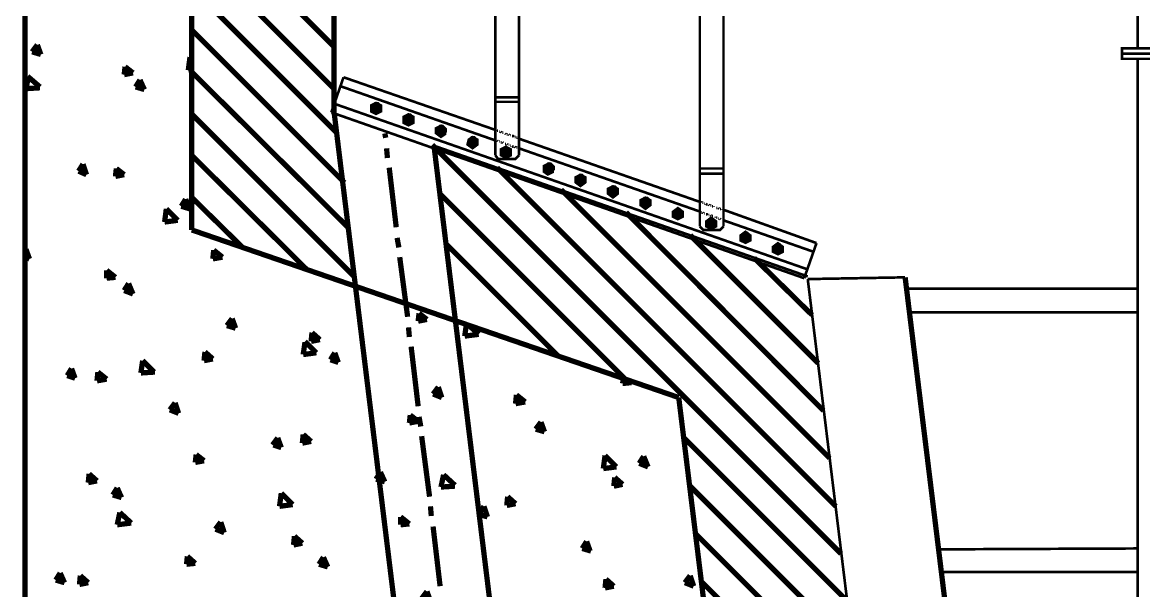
# Model space of a CAD drawing. Extents: x 0.2 to 11.5, y 0.7 to 15.9.
# Drawn here: x 2.771 to 4.9, y 7.864 to 8.944 of the extents above; entities that cross this region are included whole.
import ezdxf

# ---------------------------------------------------------------- set-up
doc = ezdxf.new("R2010")
doc.units = 0
doc.layers.get('0').update_dxf_attribs({"linetype": 'CONTINUOUS'})

msp = doc.modelspace()

# ---------------------------------------------------------------- linework, layer by layer
at = {"color": 4, "const_width": 0.01}
for points in [[(4.49892, 4.30778), (4.22889, 4.30778), (3.64219, 7.12944), (2.77556, 7.12944), (2.77556, 10.4194)], [(2.79889, 8.9011), (2.7889, 8.88781)], [(2.79889, 8.9011), (2.80556, 8.88276)], [(2.7889, 8.88781), (2.80556, 8.88276)], [(3.08886, 8.87776), (3.08556, 8.85275)], [(3.08886, 8.87776), (3.09224, 8.87278)], [(2.96556, 8.85943), (2.96386, 8.84446)], [(2.96556, 8.85943), (2.98058, 8.84776)], [(3.08556, 8.85275), (3.09224, 8.85444)], [(2.78222, 8.8411), (2.77724, 8.81776)], [(2.78054, 8.8411), (2.80387, 8.82112)], [(2.96386, 8.84446), (2.98058, 8.84776)], [(2.99388, 8.83442), (2.98557, 8.82112)], [(2.99388, 8.83442), (3.00222, 8.81614)], [(2.77724, 8.81776), (2.80387, 8.81944)], [(2.98557, 8.82112), (3.00222, 8.81614)], [(2.77556, 8.81108), (2.77724, 8.80946)], [(2.77556, 8.80946), (2.77724, 8.80946)], [(2.88558, 8.67443), (2.87722, 8.66114)], [(2.88558, 8.67443), (2.89219, 8.65446)], [(2.94889, 8.66613), (2.94721, 8.6511)], [(2.94889, 8.66613), (2.96386, 8.65446)], [(2.87722, 8.66114), (2.89219, 8.65446)], [(2.94721, 8.6511), (2.96386, 8.65446)], [(3.08057, 8.60781), (3.07221, 8.59446)], [(3.08057, 8.60781), (3.08886, 8.58946)], [(3.04389, 8.58946), (3.04058, 8.56446)], [(3.04389, 8.58946), (3.06554, 8.56776)], [(3.07221, 8.59446), (3.08886, 8.58946)], [(3.04058, 8.56446), (3.06554, 8.56776)], [(2.77724, 8.51281), (2.77556, 8.51113)], [(2.77556, 8.49778), (2.7839, 8.49447)], [(2.77724, 8.51281), (2.7839, 8.49447)], [(3.1339, 8.51113), (3.13222, 8.49447)], [(3.13222, 8.49447), (3.15056, 8.49778)], [(3.1339, 8.51113), (3.15056, 8.49778)], [(2.93056, 8.47276), (2.94721, 8.45942)], [(2.93056, 8.47276), (2.93056, 8.45779)], [(2.93056, 8.45779), (2.94721, 8.45942)], [(2.97222, 8.44775), (2.96386, 8.43446)], [(2.96386, 8.43446), (2.98058, 8.42779)], [(2.97222, 8.44775), (2.98058, 8.42779)], [(3.52387, 8.39111), (3.52225, 8.37608)], [(3.52387, 8.39111), (3.5389, 8.37944)], [(3.16889, 8.38112), (3.1589, 8.36778)], [(3.1589, 8.36778), (3.17557, 8.36279)], [(3.16889, 8.38112), (3.17557, 8.36279)], [(3.52225, 8.37608), (3.5389, 8.37944)], [(3.61388, 8.36947), (3.61057, 8.34776)], [(3.61887, 8.36778), (3.63721, 8.35113)], [(3.32053, 8.35444), (3.3189, 8.33778)], [(3.32053, 8.35444), (3.33556, 8.3411)], [(3.61057, 8.34776), (3.63721, 8.35113)], [(3.30724, 8.3361), (3.30387, 8.31278)], [(3.30724, 8.33778), (3.32889, 8.31614)], [(3.3189, 8.33778), (3.33556, 8.3411)], [(2.99892, 8.30111), (2.99556, 8.27778)], [(2.99892, 8.30111), (3.02056, 8.27946)], [(3.11724, 8.31776), (3.11556, 8.30111)], [(3.11556, 8.30111), (3.13222, 8.30447)], [(3.11724, 8.31776), (3.13222, 8.30447)], [(3.30387, 8.31278), (3.32889, 8.31614)], [(3.36388, 8.31614), (3.35558, 8.30279)], [(3.35558, 8.30279), (3.37056, 8.29779)], [(3.36388, 8.31614), (3.37056, 8.29779)], [(2.86388, 8.28614), (2.85558, 8.27279)], [(2.86388, 8.28614), (2.87056, 8.26779)], [(2.9139, 8.27946), (2.91222, 8.26281)], [(2.9139, 8.27946), (2.93056, 8.26611)], [(2.99556, 8.27778), (3.02225, 8.27946)], [(2.85558, 8.27279), (2.87056, 8.26779)], [(2.91222, 8.26281), (2.93056, 8.26611)], [(3.91222, 8.26779), (3.91054, 8.25776)], [(3.91054, 8.25776), (3.92725, 8.25944)], [(3.92557, 8.26281), (3.92725, 8.25944)], [(3.56054, 8.25108), (3.55057, 8.23779)], [(3.55057, 8.23779), (3.56722, 8.23112)], [(3.56054, 8.25108), (3.56722, 8.23112)], [(3.06054, 8.22114), (3.05057, 8.20779)], [(3.06054, 8.22114), (3.06722, 8.20111)], [(3.70888, 8.23611), (3.70725, 8.21946)], [(3.70725, 8.21946), (3.72553, 8.22276)], [(3.70888, 8.23611), (3.72553, 8.22276)], [(3.05057, 8.20779), (3.06722, 8.20111)], [(3.50722, 8.19775), (3.50553, 8.18278)], [(3.50722, 8.19775), (3.52225, 8.18608)], [(3.50553, 8.18278), (3.52225, 8.18608)], [(3.75553, 8.18446), (3.74556, 8.17111)], [(3.75553, 8.18446), (3.76221, 8.16613)], [(3.25553, 8.15446), (3.24556, 8.14111)], [(3.25553, 8.15446), (3.26221, 8.13613)], [(3.30387, 8.16114), (3.30225, 8.14442)], [(3.30387, 8.16114), (3.3189, 8.14779)], [(3.74556, 8.17111), (3.76221, 8.16613)], [(3.24724, 8.14111), (3.26221, 8.13613)], [(3.30225, 8.14442), (3.3189, 8.14779)], [(3.10053, 8.12278), (3.0989, 8.10781)], [(3.0989, 8.10781), (3.11556, 8.11111)], [(3.10053, 8.12278), (3.11556, 8.11111)], [(3.87722, 8.1211), (3.87392, 8.09614)], [(3.87722, 8.1211), (3.89887, 8.09944)], [(3.95057, 8.11947), (3.94222, 8.10612)], [(3.95057, 8.11947), (3.95888, 8.09944)], [(3.45057, 8.08946), (3.44222, 8.07611)], [(3.45057, 8.08946), (3.45888, 8.07112)], [(3.87392, 8.09614), (3.89887, 8.09944)], [(3.94222, 8.10612), (3.95888, 8.09944)], [(2.89725, 8.0861), (2.89556, 8.06944)], [(2.89556, 8.06944), (2.91222, 8.07275)], [(2.89725, 8.0861), (2.91222, 8.07275)], [(3.44222, 8.07611), (3.45888, 8.07112)], [(3.57053, 8.08442), (3.56554, 8.06108)], [(3.57053, 8.08442), (3.59224, 8.06446)], [(3.89556, 8.07943), (3.89388, 8.06278)], [(3.89388, 8.06278), (3.91054, 8.06614)], [(3.89556, 8.07943), (3.91054, 8.06614)], [(2.95057, 8.05946), (2.94222, 8.04611)], [(2.94222, 8.04611), (2.95888, 8.04113)], [(2.95057, 8.05946), (2.95888, 8.04113)], [(3.26221, 8.04943), (3.2589, 8.02447)], [(3.26221, 8.04943), (3.2839, 8.02778)], [(3.56554, 8.06108), (3.59224, 8.06278)], [(3.2589, 8.02447), (3.2839, 8.02778)], [(3.64725, 8.02447), (3.63721, 8.00944)], [(3.64725, 8.02447), (3.65386, 8.00444)], [(3.69222, 8.04275), (3.69054, 8.0261)], [(3.69054, 8.0261), (3.70725, 8.02946)], [(3.69222, 8.04275), (3.70725, 8.02946)], [(2.95557, 8.01281), (2.95057, 7.98942)], [(2.95557, 8.01281), (2.97721, 7.99278)], [(3.48888, 8.00444), (3.50553, 7.9911)], [(3.48888, 8.00444), (3.48888, 7.98942)], [(3.63721, 8.00944), (3.65386, 8.00444)], [(2.95057, 7.98942), (2.97721, 7.99278)], [(3.14725, 7.99447), (3.13721, 7.98112)], [(3.13721, 7.98112), (3.15386, 7.97444)], [(3.14725, 7.99447), (3.15386, 7.97444)], [(3.48888, 7.98942), (3.50553, 7.9911)], [(3.28722, 7.96778), (3.28554, 7.95111)], [(3.28722, 7.96778), (3.30225, 7.95443)], [(3.28554, 7.95111), (3.30225, 7.95443)], [(3.84224, 7.95779), (3.83388, 7.94444)], [(3.83388, 7.94444), (3.85053, 7.93946)], [(3.84224, 7.95779), (3.8489, 7.93946)], [(3.08388, 7.92947), (3.08225, 7.91444)], [(3.08388, 7.92947), (3.0989, 7.91613)], [(3.34224, 7.92779), (3.33388, 7.91444)], [(3.34224, 7.92779), (3.35053, 7.90944)], [(2.84224, 7.89779), (2.83388, 7.88444)], [(2.84224, 7.89779), (2.85053, 7.87944)], [(3.08225, 7.91444), (3.0989, 7.91613)], [(3.33388, 7.91444), (3.35053, 7.90944)], [(2.83388, 7.88444), (2.85053, 7.87944)], [(2.88053, 7.89279), (2.8789, 7.87608)], [(2.8789, 7.87608), (2.89556, 7.87944)], [(2.88053, 7.89279), (2.89556, 7.87944)], [(3.8789, 7.88613), (3.87722, 7.86947)], [(3.8789, 7.88613), (3.89388, 7.87278)], [(4.0389, 7.89279), (4.02886, 7.87944)], [(4.02886, 7.87944), (4.04557, 7.87278)], [(4.0389, 7.89279), (4.04557, 7.87278)], [(3.5389, 7.86279), (3.52886, 7.84944)], [(3.5389, 7.86279), (3.54557, 7.84446)], [(3.87722, 7.86947), (3.89388, 7.87278)]]:
    msp.add_lwpolyline(points, dxfattribs=at)
at = {"color": 6}
for points, const_width in [([(3.09224, 10.0828), (3.09224, 8.54943)], 0.01), ([(3.36219, 8.7761), (3.36219, 9.85612)], 0.01), ([(3.09224, 8.54943), (4.01719, 8.23112)], 0.01), ([(4.44721, 8.45942), (4.26221, 8.45611)], 0.005), ([(4.70888, 4.81108), (4.26221, 8.45611)], 0.005), ([(4.89388, 4.82611), (4.44721, 8.45942)], 0.01), ([(4.47054, 4.54113), (4.01719, 8.23112)], 0.01)]:
    msp.add_lwpolyline(points, dxfattribs=dict(at, const_width=const_width))
at = {"color": 5, "const_width": 0.005}
for points in [[(3.66889, 9.22114), (3.66889, 8.69114)], [(3.71386, 9.22114), (3.71386, 8.69114)], [(4.05724, 9.22114), (4.05724, 8.5561)], [(4.10221, 9.22114), (4.10221, 8.5561)], [(5.12554, 8.89442), (4.85889, 8.89442), (4.85889, 8.88444)], [(4.85889, 8.89442), (5.12554, 8.89442)], [(4.85889, 8.88444), (5.12554, 8.88444), (4.85889, 8.88444), (4.85889, 8.89442)], [(4.85889, 8.88444), (5.12554, 8.88444), (4.85889, 8.88444), (4.85889, 8.87446)], [(5.12554, 8.87446), (4.85889, 8.87446), (4.85889, 8.88444)], [(4.85889, 8.87446), (5.12554, 8.87446)], [(3.35721, 8.77279), (3.38053, 8.83946)], [(3.38053, 8.83946), (3.66889, 8.73942)], [(3.37392, 8.82275), (3.66889, 8.71946)], [(3.71386, 8.80111), (3.66889, 8.80111)], [(3.71386, 8.79275), (3.66889, 8.79275)], [(3.35721, 8.77279), (4.25553, 8.45779)], [(3.36219, 8.78944), (4.26221, 8.47444)], [(3.67057, 8.73779), (3.67057, 8.73942)], [(3.67389, 8.73779), (3.67219, 8.73779)], [(3.67725, 8.73611), (3.67557, 8.73611)], [(3.68056, 8.73443), (3.67887, 8.73611)], [(3.68386, 8.73443), (3.68224, 8.73443)], [(3.68892, 8.73112), (3.68722, 8.73281)], [(3.69222, 8.73112), (3.69054, 8.73112)], [(3.69553, 8.72944), (3.6939, 8.73112)], [(3.69889, 8.72944), (3.69721, 8.72944)], [(3.55225, 8.70942), (4.26221, 8.4611)], [(3.67389, 8.71778), (3.67219, 8.71946)], [(3.67725, 8.71778), (3.67557, 8.71778)], [(3.68056, 8.7161), (3.67887, 8.7161)], [(3.68386, 8.71446), (3.68224, 8.7161)], [(3.68892, 8.71278), (3.68722, 8.71278)], [(3.69222, 8.7111), (3.69054, 8.71278)], [(3.69553, 8.7111), (3.6939, 8.7111)], [(3.69889, 8.70942), (3.69721, 8.70942)], [(3.70389, 8.72613), (3.70221, 8.72775), (3.70057, 8.72775)], [(3.70389, 8.70779), (3.70221, 8.70779), (3.70057, 8.70942)], [(3.70725, 8.72613), (3.70557, 8.72613)], [(3.70725, 8.70611), (3.70557, 8.70779)], [(3.71056, 8.72444), (3.70888, 8.72444)], [(3.71386, 8.72276), (3.71224, 8.72444)], [(3.71386, 8.72276), (4.05724, 8.60275)], [(3.66889, 8.69114), (3.67389, 8.68446), (3.70725, 8.68446), (3.71386, 8.69114)], [(3.71056, 8.70611), (3.70888, 8.70611)], [(3.71386, 8.70443), (3.71224, 8.70443)], [(3.71386, 8.70443), (4.05724, 8.58442)], [(4.10221, 8.66613), (4.05724, 8.66613)], [(4.10221, 8.65608), (4.05724, 8.65608)], [(4.06054, 8.60113), (4.05886, 8.60275)], [(4.06392, 8.60113), (4.06222, 8.60113)], [(4.06054, 8.58279), (4.05886, 8.58279)], [(4.06392, 8.58111), (4.06222, 8.58279)], [(4.06722, 8.59944), (4.06554, 8.59944)], [(4.06722, 8.58111), (4.06554, 8.58111)], [(4.07221, 8.59776), (4.07053, 8.59776), (4.0689, 8.59944)], [(4.07557, 8.59614), (4.07389, 8.59776)], [(4.07889, 8.59614), (4.07721, 8.59614)], [(4.08225, 8.59446), (4.08057, 8.59446)], [(4.08388, 8.59278), (4.08388, 8.59446)], [(4.09056, 8.5911), (4.08886, 8.5911)], [(4.09392, 8.58946), (4.09224, 8.5911)], [(4.09722, 8.58946), (4.09554, 8.58946)], [(4.0989, 8.58778), (4.0989, 8.58946)], [(4.10221, 8.58778), (4.10053, 8.58778)], [(4.10221, 8.58778), (4.27886, 8.52447)], [(4.07221, 8.57781), (4.07053, 8.57943), (4.0689, 8.57943)], [(4.07557, 8.57781), (4.07389, 8.57781)], [(4.07889, 8.57611), (4.07721, 8.57781)], [(4.08225, 8.57611), (4.08057, 8.57611)], [(4.08724, 8.57275), (4.08724, 8.57443)], [(4.09056, 8.57275), (4.08886, 8.57275)], [(4.09392, 8.57112), (4.09224, 8.57112)], [(4.09722, 8.56944), (4.09554, 8.57112)], [(4.10221, 8.56776), (4.10053, 8.56776)], [(4.10221, 8.56776), (4.27387, 8.50776)], [(4.05724, 8.5561), (4.06392, 8.54943), (4.09554, 8.54943), (4.10221, 8.5561)], [(4.27886, 8.52447), (4.25553, 8.45779)]]:
    msp.add_lwpolyline(points, dxfattribs=at)
at = {"color": 0}
for points, const_width in [([(4.88889, 8.89442), (4.88889, 9.19444)], 0.005), ([(4.88889, 4.94613), (4.88889, 8.87446)], 0.005), ([(3.43386, 8.78444), (3.45057, 8.7761)], 0.01), ([(3.44721, 8.78776), (3.43722, 8.77279)], 0.01), ([(3.49556, 8.76281), (3.51058, 8.75444)], 0.01), ([(3.50722, 8.76611), (3.49892, 8.75108)], 0.01), ([(3.55724, 8.7411), (3.57221, 8.73281)], 0.01), ([(3.5689, 8.74447), (3.56054, 8.72944)], 0.01), ([(3.61887, 8.72114), (3.6339, 8.7111)], 0.01), ([(3.63053, 8.72444), (3.62224, 8.70779)], 0.01), ([(3.68056, 8.70111), (3.69721, 8.69276)], 0.01), ([(3.6939, 8.70443), (3.68386, 8.68946)], 0.01), ([(3.76221, 8.66943), (3.77724, 8.66114)], 0.01), ([(3.77387, 8.67279), (3.76557, 8.65776)], 0.01), ([(3.82389, 8.64947), (3.83886, 8.63943)], 0.01), ([(3.83556, 8.65278), (3.82721, 8.63613)], 0.01), ([(3.8839, 8.62776), (3.90056, 8.61778)], 0.01), ([(3.89725, 8.63112), (3.88721, 8.61442)], 0.01), ([(3.94553, 8.60612), (3.96224, 8.59614)], 0.01), ([(3.95888, 8.60943), (3.94889, 8.59278)], 0.01), ([(4.00722, 8.58442), (4.02387, 8.57443)], 0.01), ([(4.02056, 8.58778), (4.01058, 8.57112)], 0.01), ([(4.07053, 8.56614), (4.08724, 8.5561)], 0.01), ([(4.08225, 8.56944), (4.07389, 8.55279)], 0.01), ([(4.13558, 8.53944), (4.15224, 8.52946)], 0.01), ([(4.14887, 8.54275), (4.13889, 8.5261)], 0.01), ([(4.19721, 8.51779), (4.21386, 8.50776)], 0.01), ([(4.21056, 8.52111), (4.20057, 8.50444)], 0.01)]:
    msp.add_lwpolyline(points, dxfattribs=dict(at, const_width=const_width))
at = {"color": 3, "const_width": 0.01}
for points in [[(3.09224, 9.16775), (3.36219, 8.89779)], [(3.09224, 9.08778), (3.36219, 8.81776)], [(3.09224, 9.00944), (3.36724, 8.73443)], [(3.09224, 8.92947), (3.38222, 8.63943)], [(3.09224, 8.84944), (3.39057, 8.55279)], [(3.09224, 8.76942), (3.40056, 8.4611)], [(3.54889, 8.7111), (4.32557, 7.93446)], [(3.09224, 8.69114), (3.30886, 8.47613)], [(3.67219, 8.66775), (4.31554, 8.02447)], [(3.79389, 8.62608), (4.30388, 8.1161)], [(3.09224, 8.61111), (3.18722, 8.51779)], [(3.56392, 8.61778), (3.91558, 8.26611)], [(3.91721, 8.58279), (4.29221, 8.20611)], [(4.0389, 8.53944), (4.28222, 8.29611)], [(3.57557, 8.52279), (3.7889, 8.30946)], [(4.16054, 8.4961), (4.27056, 8.38781)], [(4.02724, 8.15446), (4.33724, 7.84446)], [(4.0389, 8.06278), (4.3489, 7.75276)], [(4.04889, 7.97276), (4.35889, 7.66276)], [(4.06054, 7.88112), (4.37056, 7.57275)]]:
    msp.add_lwpolyline(points, dxfattribs=at)
at = {"color": 4, "const_width": 0.01}
for points in [[(2.84392, 8.93778), (2.84392, 8.93778)], [(2.92887, 8.93278), (2.92887, 8.93278)], [(2.94054, 8.93446), (2.94054, 8.93446)], [(2.86724, 8.88276), (2.86724, 8.88276)], [(3.05057, 8.87944), (3.05057, 8.87944)], [(2.95057, 8.86778), (2.95057, 8.86778)], [(3.04719, 8.86442), (3.04719, 8.86442)], [(2.85721, 8.8361), (2.85721, 8.8361)], [(2.77886, 8.81944), (2.77886, 8.81944)], [(2.83057, 8.82611), (2.83057, 8.82611)], [(2.86724, 8.81614), (2.86724, 8.81614)], [(2.95725, 8.81278), (2.95725, 8.81278)], [(3.0039, 8.83111), (3.0039, 8.83111)], [(3.04719, 8.80946), (3.04719, 8.80946)], [(3.05724, 8.79611), (3.05724, 8.79611)], [(2.79557, 8.78614), (2.79557, 8.78614)], [(2.95557, 8.7761), (2.95557, 8.7761)], [(2.96386, 8.76443), (2.96386, 8.76443)], [(2.86057, 8.73942), (2.86057, 8.73942)], [(3.07721, 8.72114), (3.07721, 8.72114)], [(2.99892, 8.68608), (2.99892, 8.68608)], [(3.07053, 8.69444), (3.07053, 8.69444)], [(2.78222, 8.66943), (2.78222, 8.66943)], [(2.79719, 8.6811), (2.79719, 8.6811)], [(2.82389, 8.68278), (2.82389, 8.68278)], [(2.8789, 8.66613), (2.8789, 8.66613)], [(2.88721, 8.67779), (2.88721, 8.67779)], [(2.97721, 8.67443), (2.97721, 8.67443)], [(3.06722, 8.67111), (3.06722, 8.67111)], [(2.82221, 8.62944), (2.82221, 8.62944)], [(2.98221, 8.61778), (2.98221, 8.61778)], [(2.85389, 8.59446), (2.85389, 8.59446)], [(2.88889, 8.59776), (2.88889, 8.59776)], [(2.98557, 8.59446), (2.98557, 8.59446)], [(2.79557, 8.56614), (2.79557, 8.56614)], [(2.81392, 8.54443), (2.81392, 8.54443)], [(2.8189, 8.53776), (2.8189, 8.53776)], [(2.90386, 8.54113), (2.90386, 8.54113)], [(2.99224, 8.54275), (2.99224, 8.54275)], [(2.99388, 8.53776), (2.99388, 8.53776)], [(2.99556, 8.52778), (2.99556, 8.52778)], [(3.08388, 8.53444), (3.08388, 8.53444)], [(3.09224, 8.52447), (3.09224, 8.52447)], [(2.90224, 8.4961), (2.90224, 8.4961)], [(2.8489, 8.47276), (2.8489, 8.47276)], [(3.1289, 8.48942), (3.1289, 8.48942)], [(3.19054, 8.47114), (3.19054, 8.47114)], [(2.8489, 8.45111), (2.8489, 8.45111)], [(3.01058, 8.4611), (3.01058, 8.4611)], [(3.10221, 8.45611), (3.10221, 8.45611)], [(3.19889, 8.45281), (3.19889, 8.45281)], [(3.35221, 8.45942), (3.35221, 8.45942)], [(3.09392, 8.4311), (3.09392, 8.4311)], [(3.26719, 8.43608), (3.26719, 8.43608)], [(2.7889, 8.40776), (2.7889, 8.40776)], [(3.0089, 8.42443), (3.0089, 8.42443)], [(3.49556, 8.40944), (3.49556, 8.40944)], [(2.81222, 8.39442), (2.81222, 8.39442)], [(2.81722, 8.39611), (2.81722, 8.39611)], [(2.83388, 8.40446), (2.83388, 8.40446)], [(2.92389, 8.4011), (2.92389, 8.4011)], [(2.98557, 8.39779), (2.98557, 8.39779)], [(3.01389, 8.39779), (3.01389, 8.39779)], [(3.10389, 8.39442), (3.10389, 8.39442)], [(3.13053, 8.40608), (3.13053, 8.40608)], [(3.1939, 8.39111), (3.1939, 8.39111)], [(3.2839, 8.38781), (3.2839, 8.38781)], [(3.47222, 8.40608), (3.47222, 8.40608)], [(3.20725, 8.38444), (3.20725, 8.38444)], [(3.30556, 8.38112), (3.30556, 8.38112)], [(3.37392, 8.38444), (3.37392, 8.38444)], [(3.40386, 8.38276), (3.40386, 8.38276)], [(3.46386, 8.38112), (3.46386, 8.38112)], [(3.55387, 8.37776), (3.55387, 8.37776)], [(3.11556, 8.35444), (3.11556, 8.35444)], [(3.12392, 8.34446), (3.12392, 8.34446)], [(2.82721, 8.32943), (2.82721, 8.32943)], [(2.92389, 8.32611), (2.92389, 8.32611)], [(3.36888, 8.32611), (3.36888, 8.32611)], [(3.54221, 8.32943), (3.54221, 8.32943)], [(3.60221, 8.33946), (3.60221, 8.33946)], [(2.84224, 8.3061), (2.84224, 8.3061)], [(2.87554, 8.31446), (2.87554, 8.31446)], [(3.03722, 8.30447), (3.03722, 8.30447)], [(3.21724, 8.31446), (3.21724, 8.31446)], [(3.31392, 8.31446), (3.31392, 8.31446)], [(3.3789, 8.30279), (3.3789, 8.30279)], [(3.41222, 8.31108), (3.41222, 8.31108)], [(3.55886, 8.31278), (3.55886, 8.31278)], [(3.72054, 8.30279), (3.72054, 8.30279)], [(3.08724, 8.28776), (3.08724, 8.28776)], [(3.22054, 8.28276), (3.22054, 8.28276)], [(3.26221, 8.29275), (3.26221, 8.29275)], [(3.80225, 8.29943), (3.80225, 8.29943)], [(2.85389, 8.26611), (2.85389, 8.26611)], [(2.93386, 8.25776), (2.93386, 8.25776)], [(2.9439, 8.26281), (2.9439, 8.26281)], [(3.0339, 8.25944), (3.0339, 8.25944)], [(3.68056, 8.2761), (3.68056, 8.2761)], [(3.70888, 8.26779), (3.70888, 8.26779)], [(3.92389, 8.25776), (3.92389, 8.25776)], [(2.80556, 8.24946), (2.80556, 8.24946)], [(2.81722, 8.24946), (2.81722, 8.24946)], [(2.98058, 8.25444), (2.98058, 8.25444)], [(3.03054, 8.25444), (3.03054, 8.25444)], [(3.12392, 8.25612), (3.12392, 8.25612)], [(3.1589, 8.24946), (3.1589, 8.24946)], [(3.21224, 8.25276), (3.21224, 8.25276)], [(3.30225, 8.24946), (3.30225, 8.24946)], [(3.39219, 8.2461), (3.39219, 8.2461)], [(3.39887, 8.23779), (3.39887, 8.23779)], [(3.42057, 8.24278), (3.42057, 8.24278)], [(3.48221, 8.24278), (3.48221, 8.24278)], [(3.50054, 8.24778), (3.50054, 8.24778)], [(3.51887, 8.23942), (3.51887, 8.23942)], [(3.57221, 8.23942), (3.57221, 8.23942)], [(3.84224, 8.24778), (3.84224, 8.24778)], [(2.84056, 8.22613), (2.84056, 8.22613)], [(3.64388, 8.21946), (3.64388, 8.21946)], [(3.66222, 8.23611), (3.66222, 8.23611)], [(3.75222, 8.23281), (3.75222, 8.23281)], [(3.81722, 8.22276), (3.81722, 8.22276)], [(3.84224, 8.22944), (3.84224, 8.22944)], [(3.90722, 8.22775), (3.90722, 8.22775)], [(3.93224, 8.22613), (3.93224, 8.22613)], [(4.00553, 8.22444), (4.00553, 8.22444)], [(3.11724, 8.20111), (3.11724, 8.20111)], [(3.32721, 8.21278), (3.32721, 8.21278)], [(3.81554, 8.19775), (3.81554, 8.19775)], [(3.04058, 8.18778), (3.04058, 8.18778)], [(3.13721, 8.18278), (3.13721, 8.18278)], [(3.36219, 8.1811), (3.36219, 8.1811)], [(3.52724, 8.17279), (3.52724, 8.17279)], [(3.53722, 8.18608), (3.53722, 8.18608)], [(2.83556, 8.16276), (2.83556, 8.16276)], [(2.90224, 8.15776), (2.90224, 8.15776)], [(2.94721, 8.15608), (2.94721, 8.15608)], [(3.24388, 8.15608), (3.24388, 8.15608)], [(3.58556, 8.15608), (3.58556, 8.15608)], [(3.62392, 8.16943), (3.62392, 8.16943)], [(3.92725, 8.15446), (3.92725, 8.15446)], [(3.95557, 8.16943), (3.95557, 8.16943)], [(4.01389, 8.15776), (4.01389, 8.15776)], [(2.78054, 8.13276), (2.78054, 8.13276)], [(3.06392, 8.14611), (3.06392, 8.14611)], [(3.08057, 8.14279), (3.08057, 8.14279)], [(3.25553, 8.14779), (3.25553, 8.14779)], [(3.40554, 8.14611), (3.40554, 8.14611)], [(3.43386, 8.14111), (3.43386, 8.14111)], [(3.67389, 8.13276), (3.67389, 8.13276)], [(3.74724, 8.14442), (3.74724, 8.14442)], [(2.87056, 8.12944), (2.87056, 8.12944)], [(2.96056, 8.12608), (2.96056, 8.12608)], [(2.9739, 8.10943), (2.9739, 8.10943)], [(3.05057, 8.12278), (3.05057, 8.12278)], [(3.14057, 8.11947), (3.14057, 8.11947)], [(3.14556, 8.1161), (3.14556, 8.1161)], [(3.23058, 8.1161), (3.23058, 8.1161)], [(3.24388, 8.11279), (3.24388, 8.11279)], [(3.32053, 8.11279), (3.32053, 8.11279)], [(3.41054, 8.10943), (3.41054, 8.10943)], [(3.91889, 8.11279), (3.91889, 8.11279)], [(3.92219, 8.12608), (3.92219, 8.12608)], [(2.80057, 8.10612), (2.80057, 8.10612)], [(2.84392, 8.09278), (2.84392, 8.09278)], [(3.18554, 8.0911), (3.18554, 8.0911)], [(3.39219, 8.09446), (3.39219, 8.09446)], [(3.50054, 8.10612), (3.50054, 8.10612)], [(3.52724, 8.0911), (3.52724, 8.0911)], [(3.58886, 8.10275), (3.58886, 8.10275)], [(3.6339, 8.10113), (3.6339, 8.10113)], [(3.67887, 8.09944), (3.67887, 8.09944)], [(3.73058, 8.09776), (3.73058, 8.09776)], [(3.76888, 8.09614), (3.76888, 8.09614)], [(3.85889, 8.09278), (3.85889, 8.09278)], [(3.86887, 8.0911), (3.86887, 8.0911)], [(3.94889, 8.08946), (3.94889, 8.08946)], [(3.05387, 8.08442), (3.05387, 8.08442)], [(3.54058, 8.06944), (3.54058, 8.06944)], [(3.63721, 8.07443), (3.63721, 8.07443)], [(3.81222, 8.07943), (3.81222, 8.07943)], [(2.86219, 8.0561), (2.86219, 8.0561)], [(3.11057, 8.0561), (3.11057, 8.0561)], [(4.02724, 8.05447), (4.02724, 8.05447)], [(3.25222, 8.04443), (3.25222, 8.04443)], [(3.35053, 8.04113), (3.35053, 8.04113)], [(3.35558, 8.03776), (3.35558, 8.03776)], [(3.53054, 8.04113), (3.53054, 8.04113)], [(3.74056, 8.02946), (3.74056, 8.02946)], [(3.83724, 8.0261), (3.83724, 8.0261)], [(3.94889, 8.0261), (3.94889, 8.0261)], [(2.83057, 8.01942), (2.83057, 8.01942)], [(3.1589, 8.01443), (3.1589, 8.01443)], [(3.24892, 8.00444), (3.24892, 8.00444)], [(2.80057, 7.99278), (2.80057, 7.99278)], [(2.87224, 7.98942), (2.87224, 7.98942)], [(2.89057, 7.98942), (2.89057, 7.98942)], [(2.93056, 7.99946), (2.93056, 7.99946)], [(2.96892, 7.98611), (2.96892, 7.98611)], [(2.98058, 7.98611), (2.98058, 7.98611)], [(3.07053, 7.98281), (3.07053, 7.98281)], [(3.07557, 7.99946), (3.07557, 7.99946)], [(3.09056, 7.98942), (3.09056, 7.98942)], [(3.27225, 7.99946), (3.27225, 7.99946)], [(3.43224, 7.98779), (3.43224, 7.98779)], [(3.61388, 7.99778), (3.61388, 7.99778)], [(3.64725, 7.99946), (3.64725, 7.99946)], [(3.66721, 7.98779), (3.66721, 7.98779)], [(3.77387, 7.98779), (3.77387, 7.98779)], [(3.95557, 7.99778), (3.95557, 7.99778)], [(2.79389, 7.9611), (2.79389, 7.9611)], [(2.96892, 7.9661), (2.96892, 7.9661)], [(3.16054, 7.97944), (3.16054, 7.97944)], [(3.25054, 7.97613), (3.25054, 7.97613)], [(3.34056, 7.97276), (3.34056, 7.97276)], [(3.35889, 7.97444), (3.35889, 7.97444)], [(3.43056, 7.96946), (3.43056, 7.96946)], [(3.45725, 7.97114), (3.45725, 7.97114)], [(3.52056, 7.9661), (3.52056, 7.9661)], [(3.61057, 7.96278), (3.61057, 7.96278)], [(3.91222, 7.96946), (3.91222, 7.96946)], [(2.77886, 7.95779), (2.77886, 7.95779)], [(3.26557, 7.94276), (3.26557, 7.94276)], [(3.38721, 7.94943), (3.38721, 7.94943)], [(3.69889, 7.95942), (3.69889, 7.95942)], [(3.7889, 7.95611), (3.7889, 7.95611)], [(3.84722, 7.95942), (3.84722, 7.95942)], [(3.8789, 7.95281), (3.8789, 7.95281)], [(3.9439, 7.95611), (3.9439, 7.95611)], [(3.96892, 7.94943), (3.96892, 7.94943)], [(2.87056, 7.93608), (2.87056, 7.93608)], [(2.97889, 7.91775), (2.97889, 7.91775)], [(3.21224, 7.93446), (3.21224, 7.93446)], [(3.55387, 7.93446), (3.55387, 7.93446)], [(3.63053, 7.9311), (3.63053, 7.9311)], [(3.7539, 7.92779), (3.7539, 7.92779)], [(3.80556, 7.93608), (3.80556, 7.93608)], [(3.89556, 7.93278), (3.89556, 7.93278)], [(3.07557, 7.91444), (3.07557, 7.91444)], [(3.10558, 7.91276), (3.10558, 7.91276)], [(3.46556, 7.90278), (3.46556, 7.90278)], [(3.52387, 7.89779), (3.52387, 7.89779)], [(3.56222, 7.89947), (3.56222, 7.89947)], [(2.82389, 7.87446), (2.82389, 7.87446)], [(2.88558, 7.88613), (2.88558, 7.88613)], [(3.35053, 7.89279), (3.35053, 7.89279)], [(3.94222, 7.88112), (3.94222, 7.88112)], [(3.95221, 7.88781), (3.95221, 7.88781)], [(4.05057, 7.88444), (4.05057, 7.88444)], [(3.37224, 7.8711), (3.37224, 7.8711)]]:
    msp.add_lwpolyline(points, close=True, dxfattribs=at)
at = {"color": 1}
for points, const_width in [([(3.91222, 4.29275), (3.36219, 8.7761)], 0.01), ([(3.46056, 8.72444), (3.45888, 8.73281)], 0.01), ([(4.09392, 4.29275), (3.55225, 8.70942)], 0.01), ([(3.46386, 8.68608), (3.46224, 8.70443)], 0.01), ([(3.48058, 8.55447), (3.46724, 8.66775)], 0.01), ([(3.48557, 8.51611), (3.48221, 8.53444)], 0.01), ([(3.50222, 8.38444), (3.48719, 8.49778)], 0.01), ([(4.45057, 8.43778), (4.88889, 8.43778)], 0.005), ([(4.45557, 8.39279), (4.88889, 8.39279)], 0.005), ([(3.50553, 8.34614), (3.5039, 8.36442)], 0.01), ([(3.52225, 8.21446), (3.5089, 8.32781)], 0.01), ([(3.52724, 8.17611), (3.52387, 8.19444)], 0.01), ([(3.54389, 8.04275), (3.52886, 8.15776)], 0.01), ([(3.54719, 8.00612), (3.54557, 8.02447)], 0.01), ([(3.56392, 7.87278), (3.55057, 7.98611)], 0.01), ([(4.51058, 7.94276), (4.88889, 7.94444)], 0.005), ([(4.51557, 7.89947), (4.88889, 7.89947)], 0.005)]:
    msp.add_lwpolyline(points, dxfattribs=dict(at, const_width=const_width))
at = {"color": 0, "const_width": 0.01}
for points in [[(3.44889, 8.78444), (3.44222, 8.78776), (3.43554, 8.78444), (3.43554, 8.7761), (3.44222, 8.77279), (3.44889, 8.7761), (3.44889, 8.78444)], [(3.44889, 8.78196), (3.44889, 8.78342), (3.4445, 8.78776), (3.44303, 8.78776), (3.44162, 8.78776), (3.43722, 8.78342), (3.43722, 8.78196), (3.43722, 8.78049), (3.44162, 8.7761), (3.44303, 8.7761), (3.4445, 8.7761), (3.44889, 8.78049), (3.44889, 8.78196)], [(3.44721, 8.78196), (3.44721, 8.78304), (3.44413, 8.78614), (3.44303, 8.78614), (3.442, 8.78614), (3.43892, 8.78304), (3.43892, 8.78196), (3.43892, 8.78093), (3.442, 8.77778), (3.44303, 8.77778), (3.44413, 8.77778), (3.44721, 8.78093), (3.44721, 8.78196)], [(3.51058, 8.76281), (3.5039, 8.76611), (3.49724, 8.76281), (3.49724, 8.75444), (3.5039, 8.75108), (3.51058, 8.75444), (3.51058, 8.76281)], [(3.51058, 8.76025), (3.51058, 8.76172), (3.50618, 8.76611), (3.50472, 8.76611), (3.50331, 8.76611), (3.49892, 8.76172), (3.49892, 8.76025), (3.49892, 8.75885), (3.50331, 8.75444), (3.50472, 8.75444), (3.50618, 8.75444), (3.51058, 8.75885), (3.51058, 8.76025)], [(3.5089, 8.76025), (3.5089, 8.76133), (3.50581, 8.76443), (3.50472, 8.76443), (3.50369, 8.76443), (3.50054, 8.76133), (3.50054, 8.76025), (3.50054, 8.75922), (3.50369, 8.75612), (3.50472, 8.75612), (3.50581, 8.75612), (3.5089, 8.75922), (3.5089, 8.76025)], [(3.57053, 8.7411), (3.56554, 8.74447), (3.55886, 8.7411), (3.55886, 8.73443), (3.56554, 8.72944), (3.57053, 8.73281), (3.57053, 8.7411)], [(3.57221, 8.73861), (3.57221, 8.74007), (3.56787, 8.74447), (3.5664, 8.74447), (3.56494, 8.74447), (3.56054, 8.74007), (3.56054, 8.73861), (3.56054, 8.73719), (3.56494, 8.73281), (3.5664, 8.73281), (3.56787, 8.73281), (3.57221, 8.73719), (3.57221, 8.73861)], [(3.57053, 8.73861), (3.57053, 8.73969), (3.56743, 8.74278), (3.5664, 8.74278), (3.56538, 8.74278), (3.56222, 8.73969), (3.56222, 8.73861), (3.56222, 8.73757), (3.56538, 8.73443), (3.5664, 8.73443), (3.56743, 8.73443), (3.57053, 8.73757), (3.57053, 8.73861)], [(3.63222, 8.71946), (3.62554, 8.72276), (3.62056, 8.71946), (3.61887, 8.71278), (3.62554, 8.70779), (3.63222, 8.71278), (3.63222, 8.71946)], [(3.63222, 8.71696), (3.63222, 8.71843), (3.62788, 8.72276), (3.62642, 8.72276), (3.62494, 8.72276), (3.62056, 8.71843), (3.62056, 8.71696), (3.62056, 8.7155), (3.62494, 8.7111), (3.62642, 8.7111), (3.62788, 8.7111), (3.63222, 8.7155), (3.63222, 8.71696)], [(3.63053, 8.71696), (3.63053, 8.71804), (3.62744, 8.72114), (3.62642, 8.72114), (3.62538, 8.72114), (3.62224, 8.71804), (3.62224, 8.71696), (3.62224, 8.71593), (3.62538, 8.71278), (3.62642, 8.71278), (3.62744, 8.71278), (3.63053, 8.71593), (3.63053, 8.71696)], [(3.69553, 8.70111), (3.68892, 8.70443), (3.68224, 8.70111), (3.68224, 8.69276), (3.68892, 8.68946), (3.69553, 8.69276), (3.69553, 8.70111)], [(3.69553, 8.69694), (3.69553, 8.6984), (3.69119, 8.70281), (3.68972, 8.70281), (3.68826, 8.70281), (3.68386, 8.6984), (3.68386, 8.69694), (3.68386, 8.69553), (3.68826, 8.69114), (3.68972, 8.69114), (3.69119, 8.69114), (3.69553, 8.69553), (3.69553, 8.69694)], [(3.6939, 8.69694), (3.6939, 8.69803), (3.69081, 8.70111), (3.68972, 8.70111), (3.68869, 8.70111), (3.68554, 8.69803), (3.68554, 8.69694), (3.68554, 8.6959), (3.68869, 8.69276), (3.68972, 8.69276), (3.69081, 8.69276), (3.6939, 8.6959), (3.6939, 8.69694)], [(3.77556, 8.66943), (3.77056, 8.67279), (3.76389, 8.66943), (3.76389, 8.66114), (3.76888, 8.65776), (3.77556, 8.66114), (3.77556, 8.66943)], [(3.77724, 8.66694), (3.77724, 8.6684), (3.77285, 8.67279), (3.77138, 8.67279), (3.76997, 8.67279), (3.76557, 8.6684), (3.76557, 8.66694), (3.76557, 8.66553), (3.76997, 8.66114), (3.77138, 8.66114), (3.77285, 8.66114), (3.77724, 8.66553), (3.77724, 8.66694)], [(3.77556, 8.66694), (3.77556, 8.66803), (3.77246, 8.67111), (3.77138, 8.67111), (3.77035, 8.67111), (3.76719, 8.66803), (3.76719, 8.66694), (3.76719, 8.6659), (3.77035, 8.66276), (3.77138, 8.66276), (3.77246, 8.66276), (3.77556, 8.6659), (3.77556, 8.66694)], [(3.83724, 8.64779), (3.83057, 8.6511), (3.82389, 8.64779), (3.82389, 8.64111), (3.83057, 8.63613), (3.83724, 8.64111), (3.83724, 8.64779)], [(3.83724, 8.64529), (3.83724, 8.64675), (3.83285, 8.6511), (3.83138, 8.6511), (3.82997, 8.6511), (3.82557, 8.64675), (3.82557, 8.64529), (3.82557, 8.64382), (3.82997, 8.63943), (3.83138, 8.63943), (3.83285, 8.63943), (3.83724, 8.64382), (3.83724, 8.64529)], [(3.83556, 8.64529), (3.83556, 8.64638), (3.83247, 8.64947), (3.83138, 8.64947), (3.83035, 8.64947), (3.82721, 8.64638), (3.82721, 8.64529), (3.82721, 8.64426), (3.83035, 8.64111), (3.83138, 8.64111), (3.83247, 8.64111), (3.83556, 8.64426), (3.83556, 8.64529)], [(3.89887, 8.62608), (3.89219, 8.62944), (3.88558, 8.62608), (3.88558, 8.61947), (3.89219, 8.61442), (3.89887, 8.61947), (3.89887, 8.62608)], [(3.89887, 8.62358), (3.89887, 8.62506), (3.89453, 8.62944), (3.89307, 8.62944), (3.8916, 8.62944), (3.88721, 8.62506), (3.88721, 8.62358), (3.88721, 8.62218), (3.8916, 8.61778), (3.89307, 8.61778), (3.89453, 8.61778), (3.89887, 8.62218), (3.89887, 8.62358)], [(3.89725, 8.62358), (3.89725, 8.62468), (3.89415, 8.62776), (3.89307, 8.62776), (3.89204, 8.62776), (3.88889, 8.62468), (3.88889, 8.62358), (3.88889, 8.62256), (3.89204, 8.61947), (3.89307, 8.61947), (3.89415, 8.61947), (3.89725, 8.62256), (3.89725, 8.62358)], [(3.96056, 8.60444), (3.95389, 8.60781), (3.94721, 8.60444), (3.94721, 8.59776), (3.95389, 8.59278), (3.96056, 8.59776), (3.96056, 8.60444)], [(3.96056, 8.60194), (3.96056, 8.6034), (3.95617, 8.60781), (3.95469, 8.60781), (3.95329, 8.60781), (3.94889, 8.6034), (3.94889, 8.60194), (3.94889, 8.60053), (3.95329, 8.59614), (3.95469, 8.59614), (3.95617, 8.59614), (3.96056, 8.60053), (3.96056, 8.60194)], [(3.95888, 8.60194), (3.95888, 8.60303), (3.95578, 8.60612), (3.95469, 8.60612), (3.95367, 8.60612), (3.95057, 8.60303), (3.95057, 8.60194), (3.95057, 8.60092), (3.95367, 8.59776), (3.95469, 8.59776), (3.95578, 8.59776), (3.95888, 8.60092), (3.95888, 8.60194)], [(4.02225, 8.58279), (4.01557, 8.58778), (4.0089, 8.58279), (4.0089, 8.57611), (4.01557, 8.57275), (4.02225, 8.57611), (4.02225, 8.58279)], [(4.02225, 8.58029), (4.02225, 8.58176), (4.01785, 8.5861), (4.01639, 8.5861), (4.01497, 8.5861), (4.01058, 8.58176), (4.01058, 8.58029), (4.01058, 8.57883), (4.01497, 8.57443), (4.01639, 8.57443), (4.01785, 8.57443), (4.02225, 8.57883), (4.02225, 8.58029)], [(4.02056, 8.58029), (4.02056, 8.58132), (4.01747, 8.58442), (4.01639, 8.58442), (4.01535, 8.58442), (4.01221, 8.58132), (4.01221, 8.58029), (4.01221, 8.57926), (4.01535, 8.57611), (4.01639, 8.57611), (4.01747, 8.57611), (4.02056, 8.57926), (4.02056, 8.58029)], [(4.08556, 8.56446), (4.07889, 8.56944), (4.07221, 8.56446), (4.07221, 8.55778), (4.07889, 8.55447), (4.08556, 8.55778), (4.08556, 8.56446)], [(4.08556, 8.56196), (4.08556, 8.56342), (4.08117, 8.56776), (4.07969, 8.56776), (4.07829, 8.56776), (4.07389, 8.56342), (4.07389, 8.56196), (4.07389, 8.56049), (4.07829, 8.5561), (4.07969, 8.5561), (4.08117, 8.5561), (4.08556, 8.56049), (4.08556, 8.56196)], [(4.08388, 8.56196), (4.08388, 8.56304), (4.08078, 8.56614), (4.07969, 8.56614), (4.07867, 8.56614), (4.07557, 8.56304), (4.07557, 8.56196), (4.07557, 8.56093), (4.07867, 8.55778), (4.07969, 8.55778), (4.08078, 8.55778), (4.08388, 8.56093), (4.08388, 8.56196)], [(4.15056, 8.53776), (4.14388, 8.54275), (4.13721, 8.53776), (4.13721, 8.53108), (4.14388, 8.52778), (4.15056, 8.53108), (4.15056, 8.53776)], [(4.15056, 8.53526), (4.15056, 8.53674), (4.14621, 8.54113), (4.14475, 8.54113), (4.14328, 8.54113), (4.13889, 8.53674), (4.13889, 8.53526), (4.13889, 8.53386), (4.14328, 8.52946), (4.14475, 8.52946), (4.14621, 8.52946), (4.15056, 8.53386), (4.15056, 8.53526)], [(4.14887, 8.53526), (4.14887, 8.53635), (4.14578, 8.53944), (4.14475, 8.53944), (4.14372, 8.53944), (4.14057, 8.53635), (4.14057, 8.53526), (4.14057, 8.53424), (4.14372, 8.53108), (4.14475, 8.53108), (4.14578, 8.53108), (4.14887, 8.53424), (4.14887, 8.53526)], [(4.21224, 8.51611), (4.20557, 8.52111), (4.19889, 8.51611), (4.19889, 8.50944), (4.20557, 8.50612), (4.21224, 8.50944), (4.21224, 8.51611)], [(4.21224, 8.51361), (4.21224, 8.51508), (4.20785, 8.51942), (4.20638, 8.51942), (4.20497, 8.51942), (4.20057, 8.51508), (4.20057, 8.51361), (4.20057, 8.51215), (4.20497, 8.50776), (4.20638, 8.50776), (4.20785, 8.50776), (4.21224, 8.51215), (4.21224, 8.51361)], [(4.21056, 8.51361), (4.21056, 8.51471), (4.20747, 8.51779), (4.20638, 8.51779), (4.20535, 8.51779), (4.20221, 8.51471), (4.20221, 8.51361), (4.20221, 8.51258), (4.20535, 8.50944), (4.20638, 8.50944), (4.20747, 8.50944), (4.21056, 8.51258), (4.21056, 8.51361)]]:
    msp.add_lwpolyline(points, close=True, dxfattribs=at)
at = {"color": 5, "const_width": 0.005}
for points in [[(3.66889, 8.73942), (3.66889, 8.73942)], [(3.68554, 8.73281), (3.68554, 8.73281)], [(3.66889, 8.71946), (3.66889, 8.71946)], [(3.67057, 8.71946), (3.67057, 8.71946)], [(3.68554, 8.71446), (3.68554, 8.71446)], [(4.05724, 8.60275), (4.05724, 8.60275)], [(4.05724, 8.58442), (4.05724, 8.58442)], [(4.08724, 8.59278), (4.08724, 8.59278)], [(4.08388, 8.57443), (4.08388, 8.57443)], [(4.0989, 8.56944), (4.0989, 8.56944)]]:
    msp.add_lwpolyline(points, close=True, dxfattribs=at)

doc.saveas('drawing.dxf')
